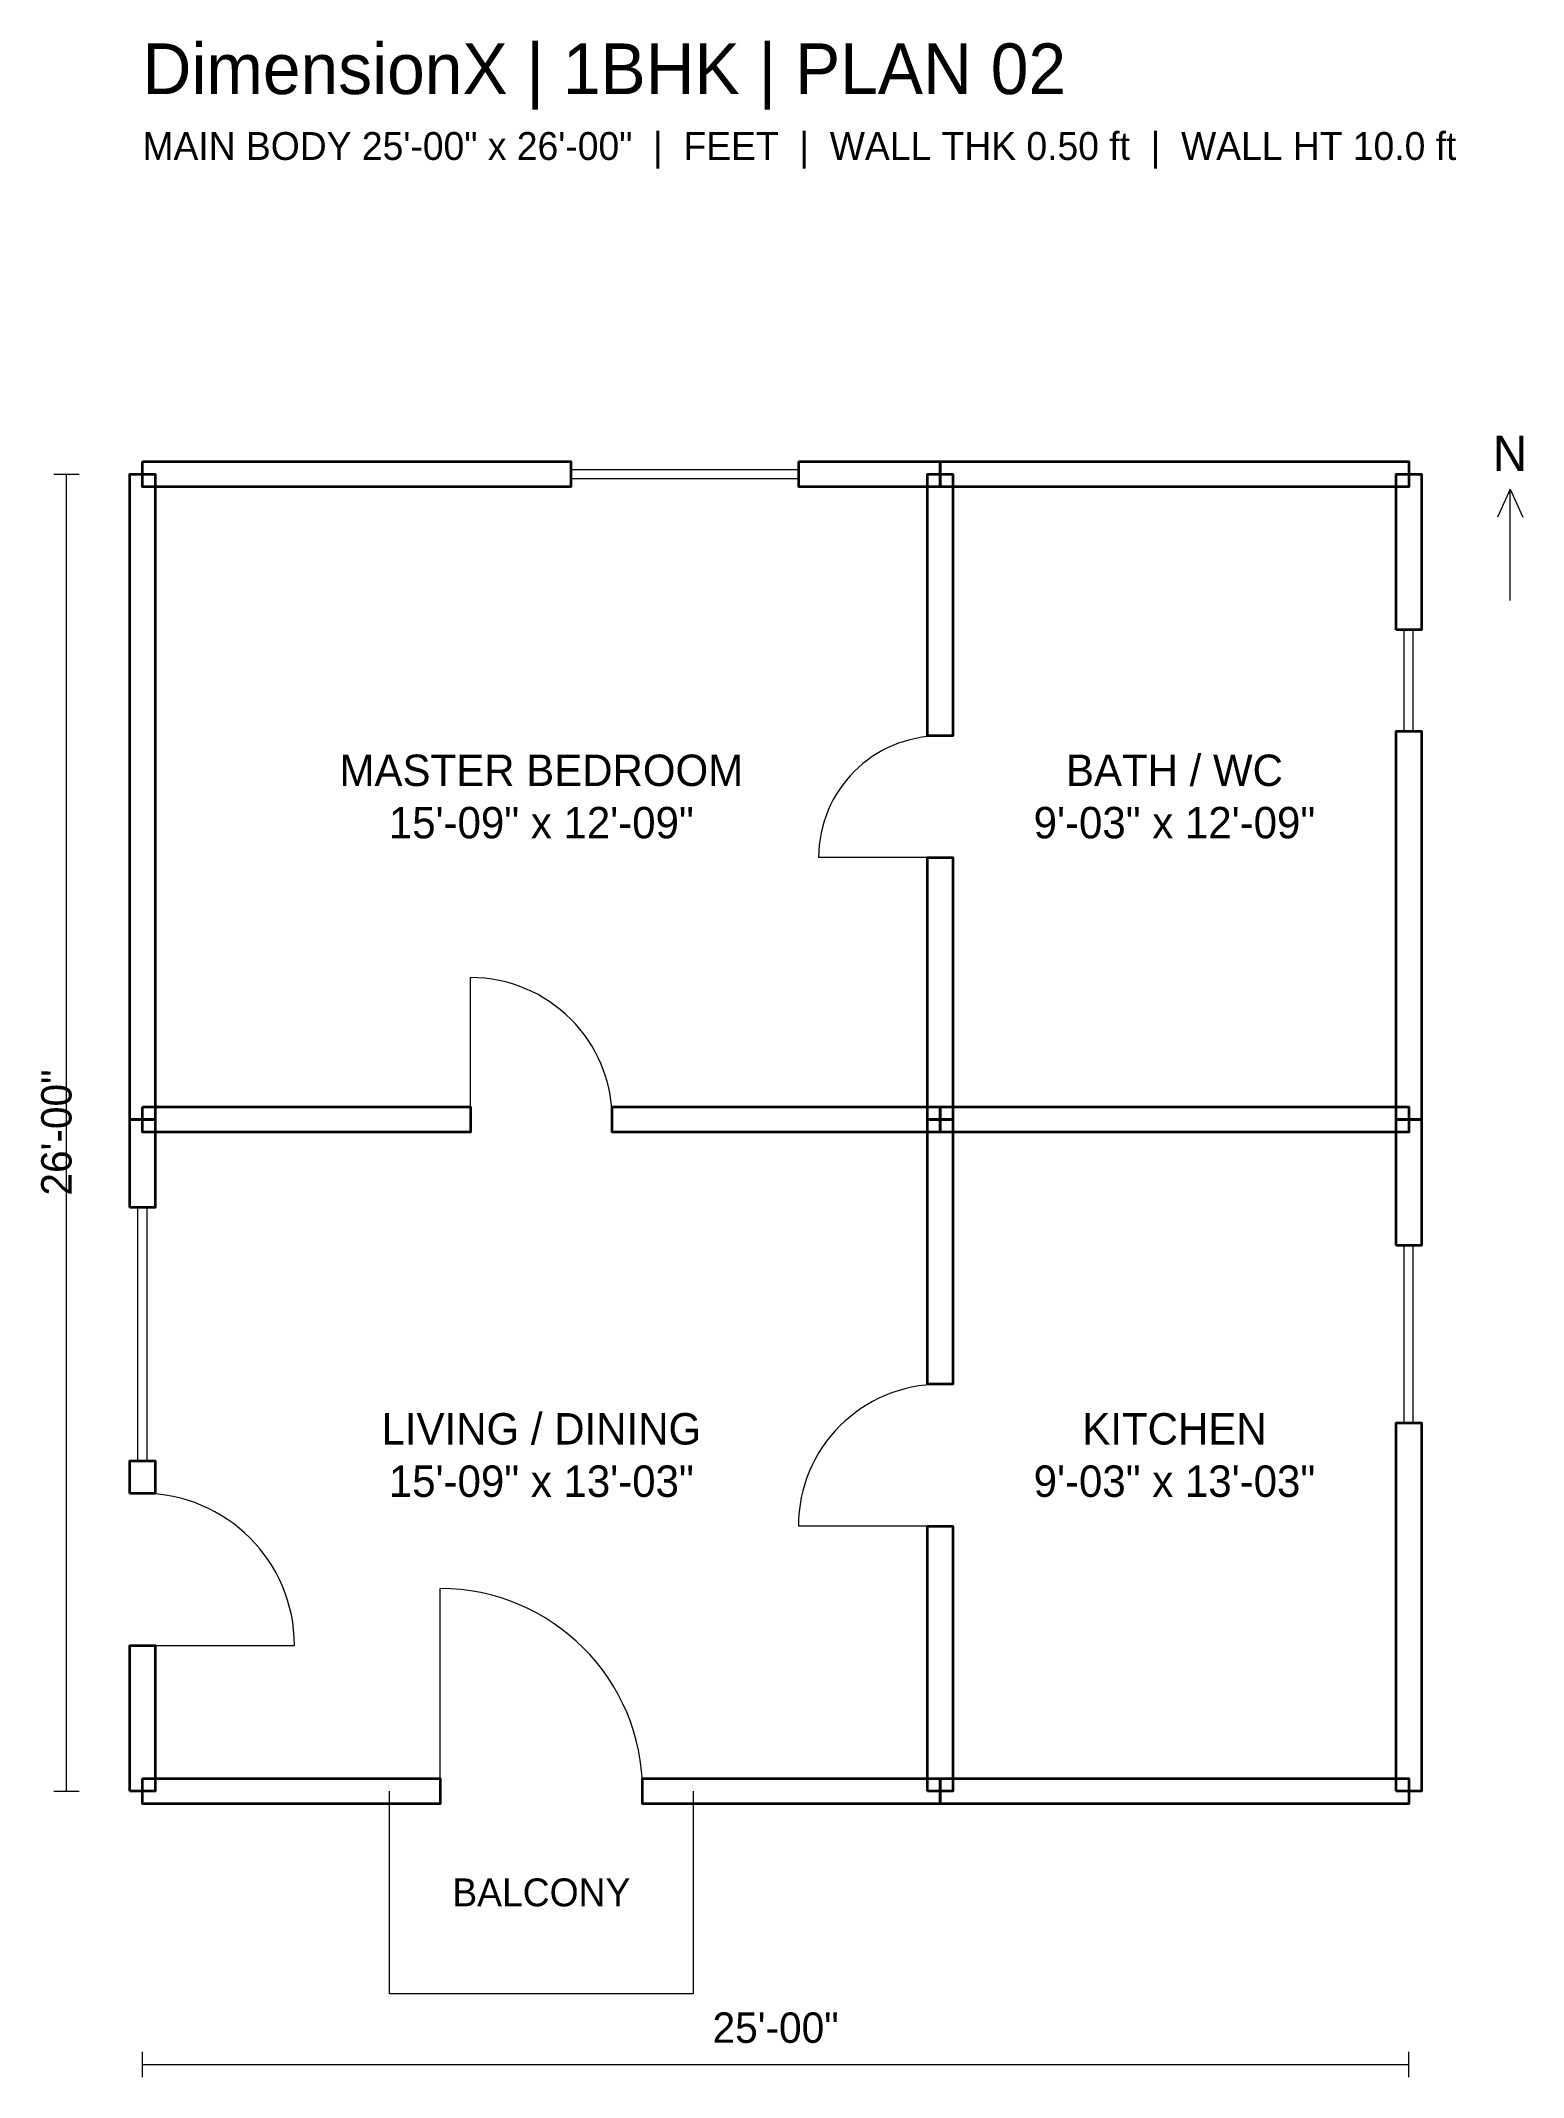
# Model space of a CAD drawing. Header units: feet. Extents: x -2 to 27.3, y -5.7 to 34.6.
import ezdxf
from ezdxf.enums import TextEntityAlignment as Align

# ---------------------------------------------------------------- set-up
doc = ezdxf.new("R2010")
doc.units = ezdxf.units.FT
doc.header["$MEASUREMENT"] = 0
for name, color, linetype, lineweight in [('DX_DIMENSION', 8, 'CONTINUOUS', 9), ('DX_DOOR_SYMBOL', 1, 'CONTINUOUS', 18), ('DX_RAILING', 3, 'CONTINUOUS', 13), ('DX_ROOM_LABEL', 7, 'CONTINUOUS', 13), ('DX_TITLE', 7, 'CONTINUOUS', 18), ('DX_WALL_FACE', 7, 'CONTINUOUS', 35), ('DX_WINDOW_SYMBOL', 4, 'CONTINUOUS', 18)]:
    doc.layers.add(name, color=color, linetype=linetype, lineweight=lineweight)

msp = doc.modelspace()

# ---------------------------------------------------------------- linework, layer by layer
at = {"layer": 'DX_DIMENSION'}
for p, q in [((-1.75, 26), (-1.25, 26)), ((-1.5, 0), (-1.5, 26)), ((27, 25.7), (26.75, 25.15)), ((27, 23.5), (27, 25.7)), ((27, 25.7), (27.25, 25.15)), ((-1.75, 0), (-1.25, 0)), ((0, -5.65), (0, -5.15)), ((25, -5.65), (25, -5.15)), ((0, -5.4), (25, -5.4))]:
    msp.add_line(p, q, dxfattribs=at)
at = {"layer": 'DX_DOOR_SYMBOL'}
for p, q in [((15.75, 18.43), (13.35, 18.43)), ((6.475, 13.26), (6.475, 16.06)), ((15.75, 5.23), (12.95, 5.23)), ((5.875, 0), (5.875, 4)), ((0, 2.8758), (3, 2.8758))]:
    msp.add_line(p, q, dxfattribs=at)
for centre, radius, start, end in [((15.75, 18.43), 2.4, 90, 180), ((6.475, 13.26), 2.8, 0, 90), ((15.75, 5.23), 2.8, 90, 180), ((0, 2.8758), 3, 0, 90), ((5.875, 0), 4, 0, 90)]:
    msp.add_arc(centre, radius, start, end, dxfattribs=at)
at = {"layer": 'DX_RAILING'}
for p, q in [((4.875, -4), (4.875, 0)), ((10.875, 0), (10.875, -4)), ((10.875, -4), (4.875, -4))]:
    msp.add_line(p, q, dxfattribs=at)
at = {"layer": 'DX_WALL_FACE'}
for points in [[(0, 26.25), (8.46, 26.25), (8.46, 25.75), (0, 25.75)], [(12.96, 26.25), (15.75, 26.25), (15.75, 25.75), (12.96, 25.75)], [(15.75, 26.25), (25, 26.25), (25, 25.75), (15.75, 25.75)], [(-0.25, 13.26), (-0.25, 26), (0.25, 26), (0.25, 13.26)], [(15.5, 20.83), (15.5, 26), (16, 26), (16, 20.83)], [(24.75, 22.9232), (24.75, 26), (25.25, 26), (25.25, 22.9232)], [(24.75, 13.26), (24.75, 20.9232), (25.25, 20.9232), (25.25, 13.26)], [(15.5, 13.26), (15.5, 18.43), (16, 18.43), (16, 13.26)], [(0, 13.51), (6.475, 13.51), (6.475, 13.01), (0, 13.01)], [(9.275, 13.51), (15.75, 13.51), (15.75, 13.01), (9.275, 13.01)], [(15.75, 13.51), (25, 13.51), (25, 13.01), (15.75, 13.01)], [(-0.25, 11.5168), (-0.25, 13.26), (0.25, 13.26), (0.25, 11.5168)], [(15.5, 8.03), (15.5, 13.26), (16, 13.26), (16, 8.03)], [(24.75, 10.7668), (24.75, 13.26), (25.25, 13.26), (25.25, 10.7668)], [(24.75, 0), (24.75, 7.2668), (25.25, 7.2668), (25.25, 0)], [(-0.25, 5.8758), (-0.25, 6.5168), (0.25, 6.5168), (0.25, 5.8758)], [(15.5, 0), (15.5, 5.23), (16, 5.23), (16, 0)], [(-0.25, 0), (-0.25, 2.8758), (0.25, 2.8758), (0.25, 0)], [(0, 0.25), (5.875, 0.25), (5.875, -0.25), (0, -0.25)], [(9.875, 0.25), (15.75, 0.25), (15.75, -0.25), (9.875, -0.25)], [(15.75, 0.25), (25, 0.25), (25, -0.25), (15.75, -0.25)]]:
    msp.add_lwpolyline(points, close=True, dxfattribs=at)
at = {"layer": 'DX_WINDOW_SYMBOL'}
for p, q in [((8.46, 25.8), (8.46, 26.2)), ((12.96, 25.8), (12.96, 26.2)), ((8.46, 26.09), (12.96, 26.09)), ((8.46, 25.91), (12.96, 25.91)), ((25.2, 22.9232), (24.8, 22.9232)), ((24.91, 20.9232), (24.91, 22.9232)), ((25.09, 20.9232), (25.09, 22.9232)), ((25.2, 20.9232), (24.8, 20.9232)), ((0.2, 11.5168), (-0.2, 11.5168)), ((-0.09, 6.5168), (-0.09, 11.5168)), ((0.09, 6.5168), (0.09, 11.5168)), ((25.2, 10.7668), (24.8, 10.7668)), ((24.91, 7.2668), (24.91, 10.7668)), ((25.09, 7.2668), (25.09, 10.7668)), ((25.2, 7.2668), (24.8, 7.2668)), ((0.2, 6.5168), (-0.2, 6.5168))]:
    msp.add_line(p, q, dxfattribs=at)

# ---------------------------------------------------------------- texts
at = {"layer": 'DX_DIMENSION'}
msp.add_text('MAIN BODY 25\'-00" x 26\'-00"  |  FEET  |  WALL THK 0.50 ft  |  WALL HT 10.0 ft', height=0.55, dxfattribs=at).set_placement((0, 32.2))
for s, height, p in [('N', 0.7, (27, 25.85)), ('25\'-00"', 0.6, (12.5, -5.15))]:
    msp.add_text(s, height=height, dxfattribs=at).set_placement(p, align=Align.BOTTOM_CENTER)
msp.add_text('26\'-00"', height=0.6, rotation=90, dxfattribs=at).set_placement((-1.7, 13), align=Align.MIDDLE_CENTER)
at = {"layer": 'DX_ROOM_LABEL'}
msp.add_text('BALCONY', height=0.55, dxfattribs=at).set_placement((7.875, -2), align=Align.MIDDLE_CENTER)
at = {"layer": 'DX_ROOM_LABEL', "char_height": 0.62, "attachment_point": 5}
for s, insert, width in [('MASTER BEDROOM\\P15\'-09" x 12\'-09"', (7.875, 19.63), 13.86), ('BATH / WC\\P9\'-03" x 12\'-09"', (20.375, 19.63), 8.14), ('LIVING / DINING\\P15\'-09" x 13\'-03"', (7.875, 6.63), 13.86), ('KITCHEN\\P9\'-03" x 13\'-03"', (20.375, 6.63), 8.14)]:
    msp.add_mtext(s, dxfattribs=dict(at, insert=insert, width=width))
at = {"layer": 'DX_TITLE'}
msp.add_text('DimensionX | 1BHK | PLAN 02', height=1, dxfattribs=at).set_placement((0, 33.5))

doc.saveas('drawing.dxf')
